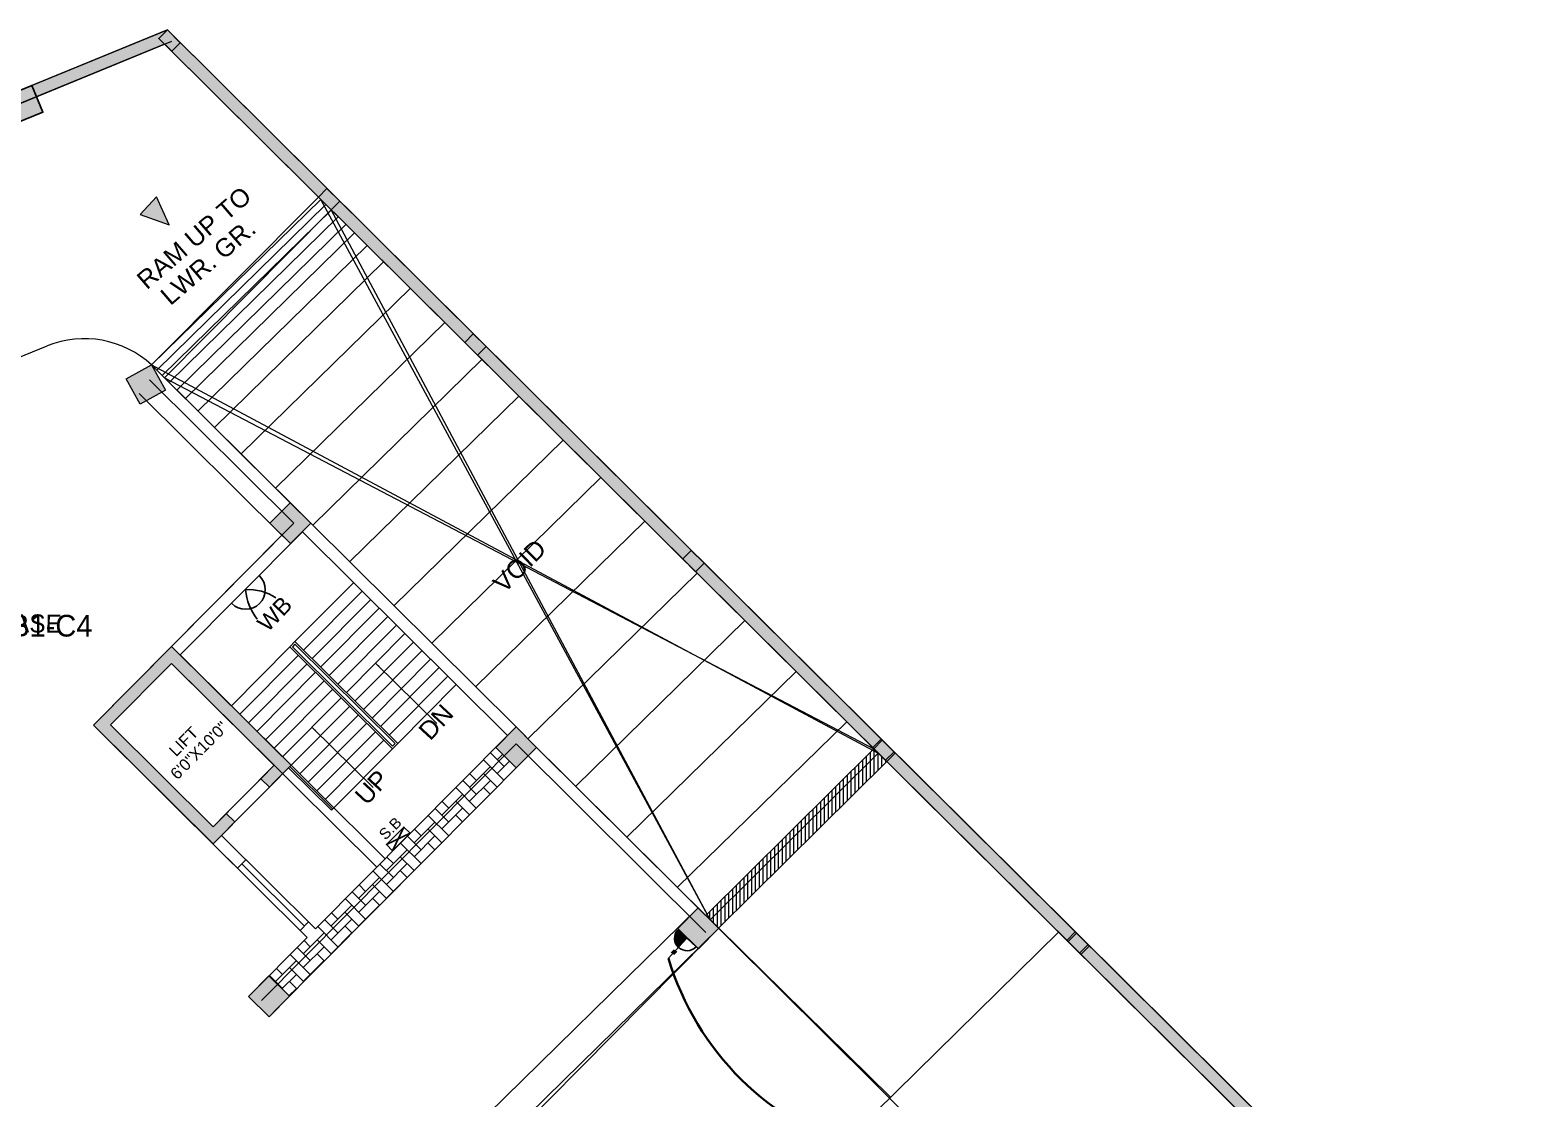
# Model space of a CAD drawing. Header units: inches. Extents: x 1195829 to 1240342, y -967019 to -858076.
# Drawn here: x 1222949 to 1224194, y -911019 to -910133 of the extents above; entities that cross this region are included whole.
import ezdxf

# ---------------------------------------------------------------- set-up
doc = ezdxf.new("R2010")
doc.units = ezdxf.units.IN
doc.header["$LTSCALE"] = 6
doc.linetypes.add('6TH FLOOR$0$DASHED2', pattern=[0.375, 0.25, -0.125])
for name, color, linetype, lineweight in [('23. Dimensions Layer', 252, 'Continuous', 0), ('column', 251, 'Continuous', 25), ('ELECT TEXT', 3, 'Continuous', 20), ('plan', 251, 'Continuous', 5), ('W', 251, 'Continuous', 5), ('wall', 251, 'Continuous', 30)]:
    doc.layers.add(name, color=color, linetype=linetype, lineweight=lineweight)
for name, color, linetype in [('COLL SIZE', 251, 'Continuous'), ('DIM', 251, 'Continuous'), ('E-POWER', 7, 'Continuous'), ('line', 251, 'Continuous'), ('TW', 251, 'Continuous')]:
    doc.layers.add(name, color=color, linetype=linetype)
doc.styles.add('ARI', font='arial.ttf')
doc.styles.get("Standard").update_dxf_attribs({"font": 'stylu.ttf', "height": 96})
doc.styles.add('style11', font='segoeui.ttf', dxfattribs={"height": 12})
doc.dimstyles.new('Copy(2) of AA', dxfattribs={"dimtxt": 12, "dimasz": 4, "dimexe": 0.18, "dimexo": 0, "dimgap": 0.09, "dimtad": 0, "dimdec": 0, "dimzin": 0, "dimdsep": 46, "dimlunit": 3, "dimtxsty": 'ARI', "dimblk": 'OBLIQUE', "dimcen": 0.09, "dimclrd": 7, "dimclre": 7, "dimclrt": 7, "dimadec": 0, "dimazin": 0, "dimtfac": 1, "dimtdec": 0, "dimtofl": 0, "dimtmove": 0, "dimatfit": 3, "dimfxl": 1, "dimtolj": 1, "dimtzin": 0, "dimlwd": 5, "dimlwe": 5, "dimarcsym": 0})

# ---------------------------------------------------------------- blocks, each defined once
blk = doc.blocks.new('sdfsdfdsf')
at = {"layer": 'E-POWER'}
blk.add_hatch(color=256, dxfattribs=at).paths.add_polyline_path([(231090.6, -6345.5), (231090.6, -6355.8, 0.414214), (231100.9, -6345.5)])
for p, q in [((231080.3, -6345.5), (231100.9, -6345.5)), ((231090.6, -6345.5), (231090.6, -6368.4)), ((231089.1, -6359.6), (231092.3, -6360.4)), ((231089.1, -6360.8), (231092.3, -6361.6)), ((231089.1, -6362.1), (231092.3, -6362.9))]:
    blk.add_line(p, q, dxfattribs=at)
blk.add_arc((231090.6, -6345.5), 10.3, 180, 360, dxfattribs=at)
blk = doc.blocks.new('_Oblique')
at = {"layer": 'DIM', "color": 0, "lineweight": -2}
blk.add_line((-0.5, -0.5), (0.5, 0.5), dxfattribs=at)
blk = doc.blocks.new('RRR')
at = {"layer": 'line', "color": 1, "linetype": 'Continuous'}
for centre, radius, start, end in [((196002.86, -95870.71), 10.96, 90, 270), ((195982.97, -95888.1), 26.42, 41.16536, 79.7233), ((195983.47, -95848.25), 29.67, 276.05383, 310.81216)]:
    blk.add_arc(centre, radius, start, end, dxfattribs=at)
blk = doc.blocks.new('SB')
at = {"layer": 'W', "color": 6, "linetype": 'ByBlock', "lineweight": 25}
for p, q in [((196907.8, -96527.1), (196884.1, -96518.6)), ((196884.1, -96527.1), (196907.8, -96518.6))]:
    blk.add_line(p, q, dxfattribs=at)
blk.add_lwpolyline([(196884.1, -96518.6), (196907.8, -96518.6), (196907.8, -96527.1), (196884.1, -96527.1)], close=True, dxfattribs=at)

msp = doc.modelspace()

# ---------------------------------------------------------------- hatches: boundary and pattern name
at = {"layer": 'COLL SIZE', "lineweight": 25, "ltscale": 100, "true_color": 0xffc6b3}
h = msp.add_hatch(color=31, dxfattribs=at)
h.dxf.hatch_style = 1
h.paths.add_polyline_path([(1223067, -910150.3), (1223056.3, -910139.7), (1223063.4, -910132.6), (1223074, -910143.2)])
at = {"layer": 'COLL SIZE', "ltscale": 100}
h = msp.add_hatch(color=256, dxfattribs=at)
h.dxf.hatch_style = 1
h.paths.add_polyline_path([(1223067, -910150.3), (1223056.3, -910139.7), (1223063.4, -910132.6), (1223074, -910143.2)])
at = {"layer": 'COLL SIZE', "lineweight": 25, "ltscale": 100, "true_color": 0xffc6b3}
h = msp.add_hatch(color=31, dxfattribs=at)
h.dxf.hatch_style = 1
h.paths.add_polyline_path([(1223320.8, -910402.3), (1223310.1, -910391.8), (1223317.2, -910384.7), (1223327.8, -910395.2)])
at = {"layer": 'COLL SIZE', "ltscale": 100}
h = msp.add_hatch(color=256, dxfattribs=at)
h.dxf.hatch_style = 1
h.paths.add_polyline_path([(1223320.8, -910402.3), (1223310.1, -910391.8), (1223317.2, -910384.7), (1223327.8, -910395.2)])
at = {"layer": 'COLL SIZE', "lineweight": 25, "ltscale": 100, "true_color": 0xffc6b3}
h = msp.add_hatch(color=31, dxfattribs=at)
h.dxf.hatch_style = 1
h.paths.add_polyline_path([(1223501.7, -910582), (1223491.1, -910571.4), (1223498.1, -910564.3), (1223508.8, -910574.9)])
at = {"layer": 'COLL SIZE', "ltscale": 100}
h = msp.add_hatch(color=256, dxfattribs=at)
h.dxf.hatch_style = 1
h.paths.add_polyline_path([(1223501.7, -910582), (1223491.1, -910571.4), (1223498.1, -910564.3), (1223508.8, -910574.9)])
h = msp.add_hatch(color=256, dxfattribs=at)
h.dxf.hatch_style = 1
h.paths.add_polyline_path([(1223659.3, -910738.4), (1223648.6, -910727.9), (1223655.7, -910720.8), (1223666.3, -910731.3)])
at = {"layer": 'COLL SIZE', "lineweight": 25, "ltscale": 100, "true_color": 0xffc6b3}
h = msp.add_hatch(color=31, dxfattribs=at)
h.dxf.hatch_style = 1
h.paths.add_polyline_path([(1223660.2, -910739.5), (1223649.6, -910728.9), (1223656.6, -910721.8), (1223667.3, -910732.4)])
at = {"layer": 'COLL SIZE', "ltscale": 100}
h = msp.add_hatch(color=256, dxfattribs=at)
h.dxf.hatch_style = 1
h.paths.add_polyline_path([(1223820.3, -910898.4), (1223809.7, -910887.8), (1223816.7, -910880.7), (1223827.4, -910891.3)])
at = {"layer": 'COLL SIZE', "lineweight": 25, "ltscale": 100, "true_color": 0xffc6b3}
h = msp.add_hatch(color=31, dxfattribs=at)
h.dxf.hatch_style = 1
h.paths.add_polyline_path([(1223821.3, -910899.4), (1223810.7, -910888.8), (1223817.7, -910881.7), (1223828.4, -910892.3)])
at = {"layer": 'column', "ltscale": 10, "true_color": 0x636466}
h = msp.add_hatch(color=251, dxfattribs=at)
h.dxf.hatch_style = 1
h.paths.add_polyline_path([(1222928.8, -910187.7), (1222951, -910178.7), (1222960.1, -910200.9), (1222937.8, -910209.9)])
h = msp.add_hatch(color=251, dxfattribs=at)
h.dxf.hatch_style = 1
h.paths.add_polyline_path([(1222928.8, -910187.7), (1222951, -910178.7), (1222960.1, -910200.9), (1222937.8, -910209.9)])
h = msp.add_hatch(color=251, dxfattribs=at)
h.dxf.hatch_style = 1
h.paths.add_polyline_path([(1223486.9, -910877.9), (1223503.9, -910860.9), (1223520.9, -910877.8), (1223504, -910894.8)])
h = msp.add_hatch(color=251, dxfattribs=at)
h.dxf.hatch_style = 1
h.paths.add_polyline_path([(1223486.9, -910877.9), (1223503.9, -910860.9), (1223520.9, -910877.8), (1223504, -910894.8)])
at = {"layer": 'W', "ltscale": 10, "true_color": 0x636466}
h = msp.add_hatch(dxfattribs=at)
h.set_pattern_fill('AR-CONC', color=251, scale=0.06)
h.set_pattern_definition([(50, (101708.689, -9999.576), (10.93108014, -0.95634513), [1.143, -12.573]), (355, (101708.689, -9999.576), (-2.114605285, 11.46341071), [0.9144, -10.05843505]), (100.4514447, (101709.6, -9999.656), (8.816474825, 10.507065115), [0.97140053, -10.68541468]), (46.1842, (101708.689, -9996.528), (16.26474245, -2.52253968), [1.7145, -18.8595]), (96.6355576, (101710.045, -9996.738), (14.24424804, 14.84556748), [1.45710139, -16.02813649]), (351.1841512, (101708.69, -9996.528), (14.24424804, 14.84556748), [1.37159802, -15.08758392]), (21, (101710.213, -9997.29), (9.096863476, -6.13591189), [1.143, -12.573]), (326, (101710.213, -9997.29), (3.7081217, 11.05127797), [0.9144, -10.0584]), (71.451445, (101710.971, -9997.802), (12.80498516, 4.91536613), [0.97140053, -10.68539626]), (37.5, (101708.6892, -9999.576), (0.185316195, 5.073302332), [0, -9.93648, 0, -10.2108, 0, -10.0965]), (7.5, (101708.689, -9999.576), (4.00917975, 6.01083449), [0, -5.82168, 0, -9.70788, 0, -3.8481]), (327.5, (101705.2907, -9999.576), (8.13543571, -0.34372464), [0, -3.81, 0, -11.8872, 0, -15.7734]), (317.5, (101703.767, -9999.576), (8.887750883, 1.525589462), [0, -4.953, 0, -7.89432, 0, -11.2014])])
h.paths.add_polyline_path([(1222904.3, -912663.8), (1223035.4, -912682.2), (1223144.1, -912675.9), (1223258.8, -912669.3), (1223332.3, -912665.1), (1223469.5, -912665.1), (1224194, -911255.3), (1223063.4, -910132.6), (1222410.7, -910400.1), (1222469.9, -910543.6), (1221381.8, -910989.1), (1222107.1, -912761.1), (1222424.2, -912698.1), (1222723.8, -912638.5)])
h.paths.add_polyline_path([(1222905.7, -912653.9), (1223035.8, -912672.1), (1223143.6, -912665.9), (1223258.2, -912659.3), (1223332, -912655.1), (1223463.4, -912655.1), (1224181.7, -911257.2), (1223061, -910144.4), (1222423.8, -910405.6), (1222483, -910549.1), (1221394.8, -910994.6), (1222114.1, -912751.9), (1222421.9, -912687.9), (1222721.8, -912628.2)], flags=16)
at = {"layer": 'W', "ltscale": 10}
h = msp.add_hatch(color=256, dxfattribs=at)
h.dxf.hatch_style = 1
h.paths.add_polyline_path([(1223199.3, -910281.7), (1223188.7, -910271.2), (1223195.7, -910264.1), (1223206.4, -910274.6)])
h = msp.add_hatch(color=256, dxfattribs=at)
h.dxf.hatch_style = 1
h.paths.add_polyline_path([(1223199.3, -910281.7), (1223188.7, -910271.2), (1223195.7, -910264.1), (1223206.4, -910274.6)])
h = msp.add_hatch(color=256, dxfattribs=at)
h.dxf.hatch_style = 1
h.paths.add_polyline_path([(1223040.8, -910285.7), (1223064.9, -910294.2), (1223054.3, -910271)])
h = msp.add_hatch(color=256, dxfattribs=at)
h.dxf.hatch_style = 1
h.paths.add_polyline_path([(1223029.3, -910422.1), (1223050.3, -910410.5), (1223061.9, -910431.5), (1223040.9, -910443.1)])
h = msp.add_hatch(color=256, dxfattribs=at)
h.dxf.hatch_style = 1
h.paths.add_polyline_path([(1223029.3, -910422.1), (1223050.3, -910410.5), (1223061.9, -910431.5), (1223040.9, -910443.1)])
h = msp.add_hatch(color=256, dxfattribs=at)
h.dxf.hatch_style = 1
h.paths.add_polyline_path([(1223148.5, -910541.8), (1223165.4, -910524.8), (1223182.4, -910541.7), (1223165.5, -910558.7)])
h = msp.add_hatch(color=256, dxfattribs=at)
h.dxf.hatch_style = 1
h.paths.add_polyline_path([(1223148.5, -910541.8), (1223165.4, -910524.8), (1223182.4, -910541.7), (1223165.5, -910558.7)])
h = msp.add_hatch(color=256, dxfattribs=at)
h.dxf.hatch_style = 1
h.paths.add_polyline_path([(1223112.3, -910782.6), (1223101.3, -910793.7), (1223016.1, -910709.1), (1223066.8, -910658.1), (1223152, -910742.6), (1223141, -910753.7), (1223148.1, -910760.8), (1223166.1, -910742.6), (1223066.8, -910643.9), (1223002, -910709.2), (1223101.3, -910807.8), (1223108.4, -910800.7), (1223119.4, -910789.6)])
h = msp.add_hatch(color=256, dxfattribs=at)
h.dxf.hatch_style = 1
h.paths.add_polyline_path([(1223335.8, -910727.8), (1223352.7, -910710.8), (1223369.7, -910727.7), (1223352.8, -910744.7)])
h = msp.add_hatch(color=256, dxfattribs=at)
h.dxf.hatch_style = 1
h.paths.add_polyline_path([(1223335.8, -910727.8), (1223352.7, -910710.8), (1223369.7, -910727.7), (1223352.8, -910744.7)])
at = {"layer": 'W', "ltscale": 10, "true_color": 0x636466}
h = msp.add_hatch(dxfattribs=at)
h.set_pattern_fill('AR-HBONE', color=251, scale=0.08)
h.set_pattern_definition([(45, (83198.049, -9999.576), (-9e-16, 11.494727835), [24.384, -8.128]), (135, (83203.7964, -9993.829), (0, 11.494727835), [24.384, -8.128])])
h.paths.add_polyline_path([(1223155.1, -910909.8), (1223335.8, -910727.8), (1223352.8, -910744.7), (1223164.7, -910934.2), (1223147.7, -910917.3)])
at = {"layer": 'W', "ltscale": 10}
h = msp.add_hatch(dxfattribs=at)
h.set_pattern_fill('ANSI31', color=256, angle=45)
h.set_pattern_definition([(90, (91971.9576, -9999.5762), (-3.175, -2e-16), [])])
h.paths.add_polyline_path([(1223530.2, -910868.5), (1223660.2, -910739.5), (1223649.6, -910728.8), (1223510.3, -910867.2), (1223520.9, -910877.8)])
h = msp.add_hatch(color=256, dxfattribs=at)
h.dxf.hatch_style = 1
h.paths.add_polyline_path([(1223130.8, -910934.3), (1223147.7, -910917.3), (1223164.7, -910934.2), (1223147.8, -910951.2)])
h = msp.add_hatch(color=256, dxfattribs=at)
h.dxf.hatch_style = 1
h.paths.add_polyline_path([(1223130.8, -910934.3), (1223147.7, -910917.3), (1223164.7, -910934.2), (1223147.8, -910951.2)])

# ---------------------------------------------------------------- linework, layer by layer
at = {"layer": 'COLL SIZE', "color": 31, "lineweight": 25, "ltscale": 100, "true_color": 0xffc6b3}
for points, elevation in [([(1223067, -910150.3), (1223056.3, -910139.7), (1223063.4, -910132.6), (1223074, -910143.2), (1223067, -910150.3)], 2940526659.1), ([(1223320.8, -910402.3), (1223310.1, -910391.8), (1223317.2, -910384.7), (1223327.8, -910395.2), (1223320.8, -910402.3)], 2940530687.5), ([(1223501.7, -910582), (1223491.1, -910571.4), (1223498.1, -910564.3), (1223508.8, -910574.9), (1223501.7, -910582)], 2940534656.6), ([(1223660.2, -910739.5), (1223649.6, -910728.9), (1223656.6, -910721.8), (1223667.3, -910732.4), (1223660.2, -910739.5)], 2940526602.9), ([(1223821.3, -910899.4), (1223810.7, -910888.8), (1223817.7, -910881.7), (1223828.4, -910892.3), (1223821.3, -910899.4)], 2940526601.4)]:
    msp.add_lwpolyline(points, dxfattribs=dict(at, elevation=elevation))
at = {"layer": 'COLL SIZE', "ltscale": 100}
for points, elevation in [([(1223067, -910150.3), (1223056.3, -910139.7), (1223063.4, -910132.6), (1223074, -910143.2), (1223067, -910150.3)], 2940526659.1), ([(1223320.8, -910402.3), (1223310.1, -910391.8), (1223317.2, -910384.7), (1223327.8, -910395.2), (1223320.8, -910402.3)], 2940530687.5), ([(1223501.7, -910582), (1223491.1, -910571.4), (1223498.1, -910564.3), (1223508.8, -910574.9), (1223501.7, -910582)], 2940534656.6), ([(1223659.3, -910738.4), (1223648.6, -910727.9), (1223655.7, -910720.8), (1223666.3, -910731.3), (1223659.3, -910738.4)], 2940530687.5), ([(1223820.3, -910898.4), (1223809.7, -910887.8), (1223816.7, -910880.7), (1223827.4, -910891.3), (1223820.3, -910898.4)], 2940530687.5)]:
    msp.add_lwpolyline(points, dxfattribs=dict(at, elevation=elevation))
at = {"layer": 'column', "color": 251, "ltscale": 10, "true_color": 0x636466}
for points, elevation in [([(1222928.8, -910187.7), (1222951, -910178.7), (1222960.1, -910200.9), (1222937.8, -910209.9), (1222928.8, -910187.7)], 2940522690), ([(1222928.8, -910187.7), (1222951, -910178.7), (1222960.1, -910200.9), (1222937.8, -910209.9), (1222928.8, -910187.7)], 2940522690), ([(1223486.9, -910877.9), (1223503.9, -910860.9), (1223520.9, -910877.8), (1223504, -910894.8), (1223486.9, -910877.9)], 2940530687.5), ([(1223486.9, -910877.9), (1223503.9, -910860.9), (1223520.9, -910877.8), (1223504, -910894.8), (1223486.9, -910877.9)], 2940530687.5)]:
    msp.add_lwpolyline(points, dxfattribs=dict(at, elevation=elevation))
at = {"layer": 'TW', "ltscale": 10}
msp.add_line((1223201.6, -910777.8, 2940534656.6), (1223199.5, -910779.9, 2940534656.6), dxfattribs=at)
at = {"layer": 'W', "color": 251, "ltscale": 10, "true_color": 0x636466}
for p, q in [((1222410.7, -910400.1, 2940526659.1), (1223063.4, -910132.6, 2940526659.1)), ((1222410.7, -910400.1, 2940526659.1), (1223063.4, -910132.6, 2940526659.1)), ((1222414.5, -910409.4, 2940526659.1), (1223067.2, -910141.9, 2940526659.1)), ((1223063.4, -910132.6, 2940526659.1), (1224194, -911255.3, 2940526601)), ((1223063.4, -910132.6, 2940526659.1), (1224194, -911255.3, 2940526601)), ((1222423.7, -910405.6, 2940526659.1), (1223061, -910144.4, 2940526659.1)), ((1223061, -910144.4, 2940526659.1), (1224181.7, -911257.2, 2940526601.6)), ((1223061, -910144.4, 2940526659.1), (1224181.7, -911257.2, 2940526601.6)), ((1223050.3, -910410.5, 2940526718.4), (1223188.7, -910271.2, 2940526718.4)), ((1223050.3, -910410.5, 2940526718.4), (1223190.7, -910273.1, 2940518663.1)), ((1223054.6, -910414.8, 2940534656.3), (1223195, -910277.4, 2940526601.1)), ((1223513.8, -910870.7, 2940530688.9), (1223190.7, -910273.1, 2940518663.1)), ((1223059.2, -910419.3, 2940534656.3), (1223199.5, -910281.9, 2940526601.1)), ((1223061, -910421.1, 2940526718.4), (1223199.3, -910281.7, 2940526718.4)), ((1223064.9, -910425, 2940534656.3), (1223205.2, -910287.6, 2940526601.1)), ((1223511.3, -910866.1, 2940530596.7), (1223199.3, -910281.7, 2940526718.4)), ((1223071.2, -910431.3, 2940534656.3), (1223211.6, -910293.9, 2940526601.1)), ((1223078.4, -910438.4, 2940534656.3), (1223218.7, -910301, 2940526601.1)), ((1223088.8, -910448.7, 2940534656.3), (1223229.1, -910311.3, 2940526601.1)), ((1223102.4, -910462.3, 2940534656.3), (1223242.8, -910324.9, 2940526601.1)), ((1223124.6, -910484.3, 2940534656.4), (1223265, -910346.9, 2940526601.1)), ((1223153.2, -910512.7, 2940534656.4), (1223293.6, -910375.3, 2940526601.1)), ((1222707.6, -910499.5, 2940530687.5), (1222963.7, -910394.7, 2940526718.4)), ((1223050.3, -910410.5, 2940526718.4), (1223165.4, -910524.8, 2940530687.5)), ((1223050.3, -910410.5, 2940526718.4), (1223175.3, -910534.6, 2940534656.6)), ((1223050.3, -910410.5, 2940526718.4), (1223653.2, -910732.4, 2940526602.8)), ((1223184, -910543.3, 2940534656.4), (1223324.4, -910405.9, 2940526601.2)), ((1223048.6, -910422.9, 2940534656.6), (1223168.3, -910541.7, 2940534656.6)), ((1223061, -910421.1, 2940526718.4), (1223649.6, -910728.9, 2940526602.9)), ((1223040.1, -910434.2, 2940530687.5), (1223159.8, -910553.1, 2940530687.5)), ((1223214.6, -910573.7, 2940534656.4), (1223355, -910436.3, 2940526601.2)), ((1223251.4, -910610.2, 2940534656.4), (1223391.8, -910472.8, 2940526601.2)), ((1223282.7, -910641.3, 2940534656.4), (1223423, -910503.9, 2940526601.2)), ((1223002, -910709.2, 2940534656.6), (1223168.3, -910541.7, 2940534656.6)), ((1223182.4, -910541.7, 2940534656.6), (1223352.7, -910710.8, 2940534656.6)), ((1223182.4, -910541.7, 2940534656.6), (1223352.7, -910710.8, 2940534656.6)), ((1223319.1, -910677.4, 2940534656.5), (1223459.5, -910540, 2940526601.2)), ((1223002, -910709.2, 2940534656.6), (1223158.4, -910551.7, 2940530687.5)), ((1223073.9, -910651, 2940534656.6), (1223175.4, -910548.8, 2940534656.6)), ((1223073.9, -910651, 2940534656.6), (1223175.4, -910548.8, 2940534656.6)), ((1223175.4, -910548.8, 2940534656.6), (1223345.7, -910717.9, 2940534656.6)), ((1223175.4, -910548.8, 2940534656.6), (1223345.7, -910717.9, 2940534656.6)), ((1223169.3, -910640, 2940534656.6), (1223217.9, -910591.1, 2940534656.6)), ((1223169.3, -910640, 2940534656.6), (1223217.9, -910591.1, 2940534656.6)), ((1223362.6, -910720.6, 2940534656.5), (1223502.9, -910583.2, 2940526601.2)), ((1223176.4, -910647.1, 2940534656.6), (1223225, -910598.1, 2940534656.6)), ((1223176.4, -910647.1, 2940534656.6), (1223225, -910598.1, 2940534656.6)), ((1223183.5, -910654.1, 2940534656.6), (1223232.1, -910605.1, 2940534656.6)), ((1223183.5, -910654.1, 2940534656.6), (1223232.1, -910605.1, 2940534656.6)), ((1223190.6, -910661.2, 2940534656.6), (1223239.2, -910612.2, 2940534656.6)), ((1223190.6, -910661.2, 2940534656.6), (1223239.2, -910612.2, 2940534656.6)), ((1223197.7, -910668.2, 2940534656.6), (1223246.3, -910619.2, 2940534656.6)), ((1223197.7, -910668.2, 2940534656.6), (1223246.3, -910619.2, 2940534656.6)), ((1223204.8, -910675.2, 2940534656.6), (1223253.4, -910626.3, 2940534656.6)), ((1223204.8, -910675.2, 2940534656.6), (1223253.4, -910626.3, 2940534656.6)), ((1223402.2, -910759.9, 2940534656.5), (1223542.6, -910622.5, 2940526601.3)), ((1223211.9, -910682.3, 2940534656.6), (1223260.5, -910633.3, 2940534656.6)), ((1223211.9, -910682.3, 2940534656.6), (1223260.5, -910633.3, 2940534656.6)), ((1223219, -910689.3, 2940534656.6), (1223267.6, -910640.4, 2940534656.6)), ((1223219, -910689.3, 2940534656.6), (1223267.6, -910640.4, 2940534656.6)), ((1223073.9, -910651, 2940534656.6), (1223166.1, -910742.6, 2940534656.6)), ((1223073.9, -910651, 2940534656.6), (1223244.2, -910820.1, 2940534656.6)), ((1223073.9, -910651, 2940534656.6), (1223166.1, -910742.6, 2940534656.6)), ((1223116.5, -910693.2, 2940534656.6), (1223165.1, -910644.3, 2940534656.6)), ((1223116.5, -910693.2, 2940534656.6), (1223165.1, -910644.3, 2940534656.6)), ((1223123.6, -910700.3, 2940534656.6), (1223172.2, -910651.3, 2940534656.6)), ((1223123.6, -910700.3, 2940534656.6), (1223172.2, -910651.3, 2940534656.6)), ((1223226.1, -910696.4, 2940534656.6), (1223274.7, -910647.4, 2940534656.6)), ((1223226.1, -910696.4, 2940534656.6), (1223274.7, -910647.4, 2940534656.6)), ((1223016.1, -910709.1, 2940534656.6), (1223066.8, -910658.1, 2940534656.6)), ((1223016.1, -910709.1, 2940534656.6), (1223066.8, -910658.1, 2940534656.6)), ((1223066.8, -910658.1, 2940534656.6), (1223152, -910742.6, 2940534656.6)), ((1223066.8, -910658.1, 2940534656.6), (1223237.2, -910827.2, 2940534656.6)), ((1223066.8, -910658.1, 2940534656.6), (1223152, -910742.6, 2940534656.6)), ((1223130.7, -910707.3, 2940534656.6), (1223179.3, -910658.4, 2940534656.6)), ((1223130.7, -910707.3, 2940534656.6), (1223179.3, -910658.4, 2940534656.6)), ((1223137.8, -910714.4, 2940534656.6), (1223186.4, -910665.4, 2940534656.6)), ((1223137.8, -910714.4, 2940534656.6), (1223186.4, -910665.4, 2940534656.6)), ((1223233.2, -910703.4, 2940534656.6), (1223281.8, -910654.5, 2940534656.6)), ((1223233.2, -910703.4, 2940534656.6), (1223281.8, -910654.5, 2940534656.6)), ((1223240.3, -910710.5, 2940534656.6), (1223288.9, -910661.5, 2940534656.6)), ((1223240.3, -910710.5, 2940534656.6), (1223288.9, -910661.5, 2940534656.6)), ((1223444.6, -910802.1, 2940534656.5), (1223585, -910664.7, 2940526601.3)), ((1223144.9, -910721.4, 2940534656.6), (1223193.5, -910672.5, 2940534656.6)), ((1223144.9, -910721.4, 2940534656.6), (1223193.5, -910672.5, 2940534656.6)), ((1223247.4, -910717.5, 2940534656.6), (1223296, -910668.6, 2940534656.6)), ((1223247.4, -910717.5, 2940534656.6), (1223296, -910668.6, 2940534656.6)), ((1223254.5, -910724.6, 2940534656.6), (1223303.1, -910675.6, 2940534656.6)), ((1223254.5, -910724.6, 2940534656.6), (1223303.1, -910675.6, 2940534656.6)), ((1223152, -910728.5, 2940534656.6), (1223200.6, -910679.5, 2940534656.6)), ((1223152, -910728.5, 2940534656.6), (1223200.6, -910679.5, 2940534656.6)), ((1223159, -910735.5, 2940534656.6), (1223207.7, -910686.5, 2940534656.6)), ((1223159, -910735.5, 2940534656.6), (1223207.7, -910686.5, 2940534656.6)), ((1223166.1, -910742.6, 2940534656.6), (1223214.8, -910693.6, 2940534656.6)), ((1223166.1, -910742.6, 2940534656.6), (1223214.8, -910693.6, 2940534656.6)), ((1223173.2, -910749.6, 2940534656.6), (1223221.9, -910700.6, 2940534656.6)), ((1223173.2, -910749.6, 2940534656.6), (1223221.9, -910700.6, 2940534656.6)), ((1223002, -910709.2, 2940534656.6), (1223179.4, -910885.3, 2940534656.6)), ((1223002, -910709.2, 2940534656.6), (1223115.1, -910821.5, 2940534656.6)), ((1223016.1, -910709.1, 2940534656.6), (1223101.3, -910793.7, 2940534656.6)), ((1223016.1, -910709.1, 2940534656.6), (1223101.3, -910793.7, 2940534656.6)), ((1223180.3, -910756.7, 2940534656.6), (1223229, -910707.7, 2940534656.6)), ((1223180.3, -910756.7, 2940534656.6), (1223229, -910707.7, 2940534656.6)), ((1223187.4, -910763.7, 2940534656.6), (1223236, -910714.7, 2940534656.6)), ((1223187.4, -910763.7, 2940534656.6), (1223236, -910714.7, 2940534656.6)), ((1223486.7, -910843.8, 2940534656.5), (1223627.1, -910706.4, 2940526601.3)), ((1223141.4, -910937.8, 2940534656.6), (1223352.8, -910724.9, 2940534656.6)), ((1223186.4, -910878.3, 2940534656.6), (1223345.7, -910717.9, 2940534656.6)), ((1223186.4, -910878.3, 2940534656.6), (1223345.7, -910717.9, 2940534656.6)), ((1223194.5, -910770.7, 2940534656.6), (1223243.1, -910721.8, 2940534656.6)), ((1223194.5, -910770.7, 2940534656.6), (1223243.1, -910721.8, 2940534656.6)), ((1223201.6, -910777.8, 2940534656.6), (1223250.2, -910728.8, 2940534656.6)), ((1223201.6, -910777.8, 2940534656.6), (1223250.2, -910728.8, 2940534656.6)), ((1223352.8, -910724.9, 2940534656.6), (1223510.3, -910881.4, 2940534656.6)), ((1223359.8, -910717.8, 2940534656.6), (1223517.3, -910874.3, 2940534656.6)), ((1223369.7, -910727.7, 2940530687.5), (1224087.5, -911440.5, 2940534656.6)), ((1223510.3, -910867.2, 2940530689), (1223649.6, -910728.8, 2940526602.9)), ((1223151.3, -910947.7, 2940530687.5), (1223362.7, -910734.8, 2940530687.5)), ((1223513.8, -910870.7, 2940530689), (1223653.2, -910732.4, 2940526602.9)), ((1223520.8, -910877.8, 2940530689), (1223660.2, -910739.5, 2940526602.9)), ((1223520.8, -910877.8, 2940530689), (1223660.2, -910739.5, 2940526602.9)), ((1223152, -910742.6, 2940534656.6), (1223101.3, -910793.7, 2940534656.6)), ((1223166.1, -910742.6, 2940534656.6), (1223101.3, -910807.8, 2940534656.6)), ((1223141, -910753.7, 2940534656.6), (1223112.3, -910782.6, 2940534656.6)), ((1223141, -910753.7, 2940534656.6), (1223152, -910742.6, 2940534656.6)), ((1223141, -910753.7, 2940534656.6), (1223152, -910742.6, 2940534656.6)), ((1223141, -910753.7, 2940534656.6), (1223148.1, -910760.8, 2940534656.6)), ((1223141, -910753.7, 2940534656.6), (1223148.1, -910760.8, 2940534656.6)), ((1223148.1, -910760.8, 2940534656.6), (1223166.1, -910742.6, 2940534656.6)), ((1223148.1, -910760.8, 2940534656.6), (1223166.1, -910742.6, 2940534656.6)), ((1223164, -910744.7, 2940534656.6), (1223199.5, -910779.9, 2940534656.6)), ((1223165.1, -910743.6, 2940534656.6), (1223200.6, -910778.9, 2940534656.6)), ((1223166.1, -910742.6, 2940534656.6), (1223201.6, -910777.8, 2940534656.6)), ((1223101.3, -910793.7, 2940534656.6), (1223112.3, -910782.6, 2940534656.6)), ((1223101.3, -910793.7, 2940534656.6), (1223112.3, -910782.6, 2940534656.6)), ((1223108.4, -910800.7, 2940534656.6), (1223119.4, -910789.6, 2940534656.6)), ((1223108.4, -910800.7, 2940534656.6), (1223119.4, -910789.6, 2940534656.6)), ((1223112.3, -910782.6, 2940534656.6), (1223119.4, -910789.6, 2940534656.6)), ((1223112.3, -910782.6, 2940534656.6), (1223119.4, -910789.6, 2940534656.6)), ((1223108.4, -910800.7, 2940534656.6), (1223186.4, -910878.3, 2940534656.6)), ((1223108.4, -910800.7, 2940534656.6), (1223128.6, -910820.9, 2940534656.6)), ((1223115.1, -910821.5, 2940534656.6), (1223121.6, -910828, 2940534656.6)), ((1223121.6, -910828, 2940534656.6), (1223128.6, -910820.9, 2940534656.6)), ((1223177.1, -910876.1, 2940534656.6), (1223125.1, -910824.4, 2940534656.6)), ((1223193.1, -911165.3, 2940530687.5), (1223503.9, -910860.9, 2940530687.5)), ((1223173.6, -910879.6, 2940534656.6), (1223180.6, -910872.5, 2940534656.6)), ((1223180.6, -910872.5, 2940534656.6), (1223186.4, -910878.3, 2940534656.6)), ((1223210.1, -911182.2, 2940530687.5), (1223520.9, -910877.8, 2940530687.5)), ((1223520.9, -910877.8, 2940530687.5), (1223663.5, -911018, 2940527507.9)), ((1223059.7, -911342.7, 2940530687.5), (1223512.4, -910886.3, 2940530687.5)), ((1223130.8, -910934.3, 2940534656.6), (1223179.4, -910885.3, 2940534656.6)), ((1223130.8, -910934.3, 2940534656.6), (1223179.4, -910885.3, 2940534656.6)), ((1223173.6, -910879.6, 2940534656.6), (1223179.4, -910885.3, 2940534656.6)), ((1223246, -911428.2, 2940530164.2), (1223802.9, -910881, 2940526621))]:
    msp.add_line(p, q, dxfattribs=at)
for points, elevation in [([(1222904.3, -912663.8), (1223035.4, -912682.2), (1223144.1, -912675.9), (1223258.8, -912669.3), (1223332.3, -912665.1), (1223469.5, -912665.1), (1224194, -911255.3), (1223063.4, -910132.6), (1222410.7, -910400.1), (1222469.9, -910543.6), (1221381.8, -910989.1), (1222107.1, -912761.1), (1222436.9, -912804.5), (1222723.8, -912638.5), (1222904.3, -912663.8)], 2940533787), ([(1223254.5, -910724.6), (1223169.3, -910640), (1223165.1, -910644.3), (1223250.2, -910728.8), (1223254.5, -910724.6)], 2940534656.6), ([(1223254.5, -910724.6), (1223169.3, -910640), (1223165.1, -910644.3), (1223250.2, -910728.8), (1223254.5, -910724.6)], 2940534656.6)]:
    msp.add_lwpolyline(points, dxfattribs=dict(at, elevation=elevation))
for points, elevation in [([(1222905.7, -912653.9), (1223035.8, -912672.1), (1223143.6, -912665.9), (1223258.2, -912659.3), (1223332, -912655.1), (1223463.4, -912655.1), (1224181.7, -911257.2), (1223061, -910144.4), (1222423.8, -910405.6), (1222483, -910549.1), (1221394.8, -910994.6), (1222114.1, -912751.9), (1222434.8, -912794.2), (1222721.8, -912628.2)], 2940533787), ([(1223252.3, -910724.6), (1223169.3, -910642.1), (1223167.2, -910644.3), (1223250.2, -910726.7)], 2940534656.6), ([(1223252.3, -910724.6), (1223169.3, -910642.1), (1223167.2, -910644.3), (1223250.2, -910726.7)], 2940534656.6)]:
    msp.add_lwpolyline(points, close=True, dxfattribs=dict(at, elevation=elevation))
at = {"layer": 'W', "ltscale": 10}
for points, elevation in [([(1223199.3, -910281.7), (1223188.7, -910271.2), (1223195.7, -910264.1), (1223206.4, -910274.6), (1223199.3, -910281.7)], 2940526718.4), ([(1223199.3, -910281.7), (1223188.7, -910271.2), (1223195.7, -910264.1), (1223206.4, -910274.6), (1223199.3, -910281.7)], 2940526718.4), ([(1223040.8, -910285.7), (1223064.9, -910294.2), (1223054.3, -910271), (1223040.8, -910285.7)], 2940534741.3), ([(1223029.3, -910422.1), (1223050.3, -910410.5), (1223061.9, -910431.5), (1223040.9, -910443.1), (1223029.3, -910422.1)], 2940526718.4), ([(1223029.3, -910422.1), (1223050.3, -910410.5), (1223061.9, -910431.5), (1223040.9, -910443.1), (1223029.3, -910422.1)], 2940526718.4), ([(1223148.5, -910541.8), (1223165.4, -910524.8), (1223182.4, -910541.7), (1223165.5, -910558.7), (1223148.5, -910541.8)], 2940530687.5), ([(1223148.5, -910541.8), (1223165.4, -910524.8), (1223182.4, -910541.7), (1223165.5, -910558.7), (1223148.5, -910541.8)], 2940530687.5), ([(1223112.3, -910782.6), (1223101.3, -910793.7), (1223016.1, -910709.1), (1223066.8, -910658.1), (1223152, -910742.6), (1223141, -910753.7), (1223148.1, -910760.8), (1223166.1, -910742.6), (1223066.8, -910643.9), (1223002, -910709.2), (1223101.3, -910807.8), (1223108.4, -910800.7), (1223108.4, -910800.7), (1223119.4, -910789.6), (1223112.3, -910782.6)], 2940534656.6), ([(1223335.8, -910727.8), (1223352.7, -910710.8), (1223369.7, -910727.7), (1223352.8, -910744.7), (1223335.8, -910727.8)], 2940530687.5), ([(1223335.8, -910727.8), (1223352.7, -910710.8), (1223369.7, -910727.7), (1223352.8, -910744.7), (1223335.8, -910727.8)], 2940530687.5), ([(1223130.8, -910934.3), (1223147.7, -910917.3), (1223164.7, -910934.2), (1223147.8, -910951.2), (1223130.8, -910934.3)], 2940530687.5), ([(1223130.8, -910934.3), (1223147.7, -910917.3), (1223164.7, -910934.2), (1223147.8, -910951.2), (1223130.8, -910934.3)], 2940530687.5)]:
    msp.add_lwpolyline(points, dxfattribs=dict(at, elevation=elevation))
at = {"layer": 'W', "color": 251, "ltscale": 10, "true_color": 0x636466}
msp.add_arc((1222994.4, -910471.5, 2940526718.4), 82.8, 47.5029, 111.7321, dxfattribs=at)
at = {"layer": 'wall', "color": 6, "ltscale": 6}
msp.add_arc((1223708.3, -910833.1, 2940530687.5), 239.6, 196.9331, 253.4715, dxfattribs=at)

# ---------------------------------------------------------------- block references
at = {"layer": 'E-POWER', "color": 6, "linetype": '6TH FLOOR$0$DASHED2', "extrusion": (-3.83077e-08, -4.80818e-08, 1), "xscale": -1, "rotation": 317.4124672216456}
msp.add_blockref('sdfsdfdsf', (1398040.4, -1062455.5, 2940530687.5), dxfattribs=at)
at = {"layer": 'W', "ltscale": 10, "xscale": -1.486615675130428, "yscale": 1.486615675130428, "zscale": 1.486615675130428, "rotation": 315.1420726536584}
msp.add_blockref('RRR', (1530204.7, -1015094.3, 2940534656.6), dxfattribs=at)
at = {"layer": 'W', "color": 0, "linetype": 'ByBlock', "lineweight": 25, "xscale": -0.8674423450567812, "yscale": 0.867442345056781, "zscale": 0.8674423450567808, "rotation": 224.962305843205}
msp.add_blockref('SB', (1161570.3, -1090738.7, 2940536581.6), dxfattribs=at)

# ---------------------------------------------------------------- texts
at = {"layer": '23. Dimensions Layer', "color": 5, "insert": (1222827.9, -910655.8, -146.4), "char_height": 15, "width": 232.023, "attachment_point": 7, "rotation": 359.1775, "style": 'style11'}
msp.add_mtext('\\pi0.21266;{\\fCentury Gothic|b0|i0|c0|p34;\\C1;SINGLE PHASE SOCKETS}', dxfattribs=at)
at = {"layer": 'ELECT TEXT', "color": 5, "insert": (1222802, -910617.8), "char_height": 18, "width": 207.345, "attachment_point": 1, "rotation": 0.0025}
msp.add_mtext('CDB-PW-N-B1-C4', dxfattribs=at)
at = {"layer": 'plan', "color": 0, "lineweight": 25, "ltscale": 0.6, "insert": (1223238, -910798.7, 2940534479.9), "char_height": 8.93, "attachment_point": 1, "rotation": 44.2188, "style": 'ARI'}
msp.add_mtext_dynamic_manual_height_columns('{\\C5;S.B}', width=26.539, gutter_width=14.3, heights=[0], dxfattribs=at)
at = {"layer": 'W', "ltscale": 10, "style": 'ARI'}
for s, height, rotation, p in [('RAM UP TO', 15, 40.7281, (1223046.3, -910348.6, 2940524795)), (' LWR. GR.', 15, 40.7281, (1223061.5, -910365.6, 2940524795)), ('VOID', 15, 44.9175, (1223342.8, -910600.5, 2940522315.5)), ('WB', 13.75, 46.2988, (1223146.7, -910632.9, 2940526158.6)), ('LIFT', 9.6, 45.2698, (1223070.6, -910736, 2940525607)), ('LIFT', 9.6, 45.2698, (1223070.6, -910736, 2940525607)), ('6\'0"X10\'0"', 9.6, 45.2698, (1223071.7, -910755.2, 2940525607)), ('6\'0"X10\'0"', 9.6, 45.2698, (1223071.7, -910755.2, 2940525607)), ('UP', 15, 47.2899, (1223228.7, -910776.6, 2940530687.5))]:
    msp.add_text(s, height=height, rotation=rotation, dxfattribs=at).set_placement(p)
at = {"layer": 'W', "color": 251, "ltscale": 10, "true_color": 0x636466, "style": 'ARI'}
msp.add_text('DN', height=15, rotation=47.2899, dxfattribs=at).set_placement((1223281.5, -910722.9, 2940530687.5))

# ---------------------------------------------------------------- leaders
at = {"layer": 'W', "color": 251, "ltscale": 10, "true_color": 0x636466}
for points in [[(1223236.2, -910657.8, 2940534656.6), (1223287.1, -910707.9, 2940534656.6)], [(1223183.4, -910711, 2940534656.6), (1223234.3, -910761.1, 2940534656.6)]]:
    msp.add_leader(points, dimstyle='Copy(2) of AA', override={"dimgap": 0.09, "dimtad": 0}, dxfattribs=at)

doc.saveas('drawing.dxf')
